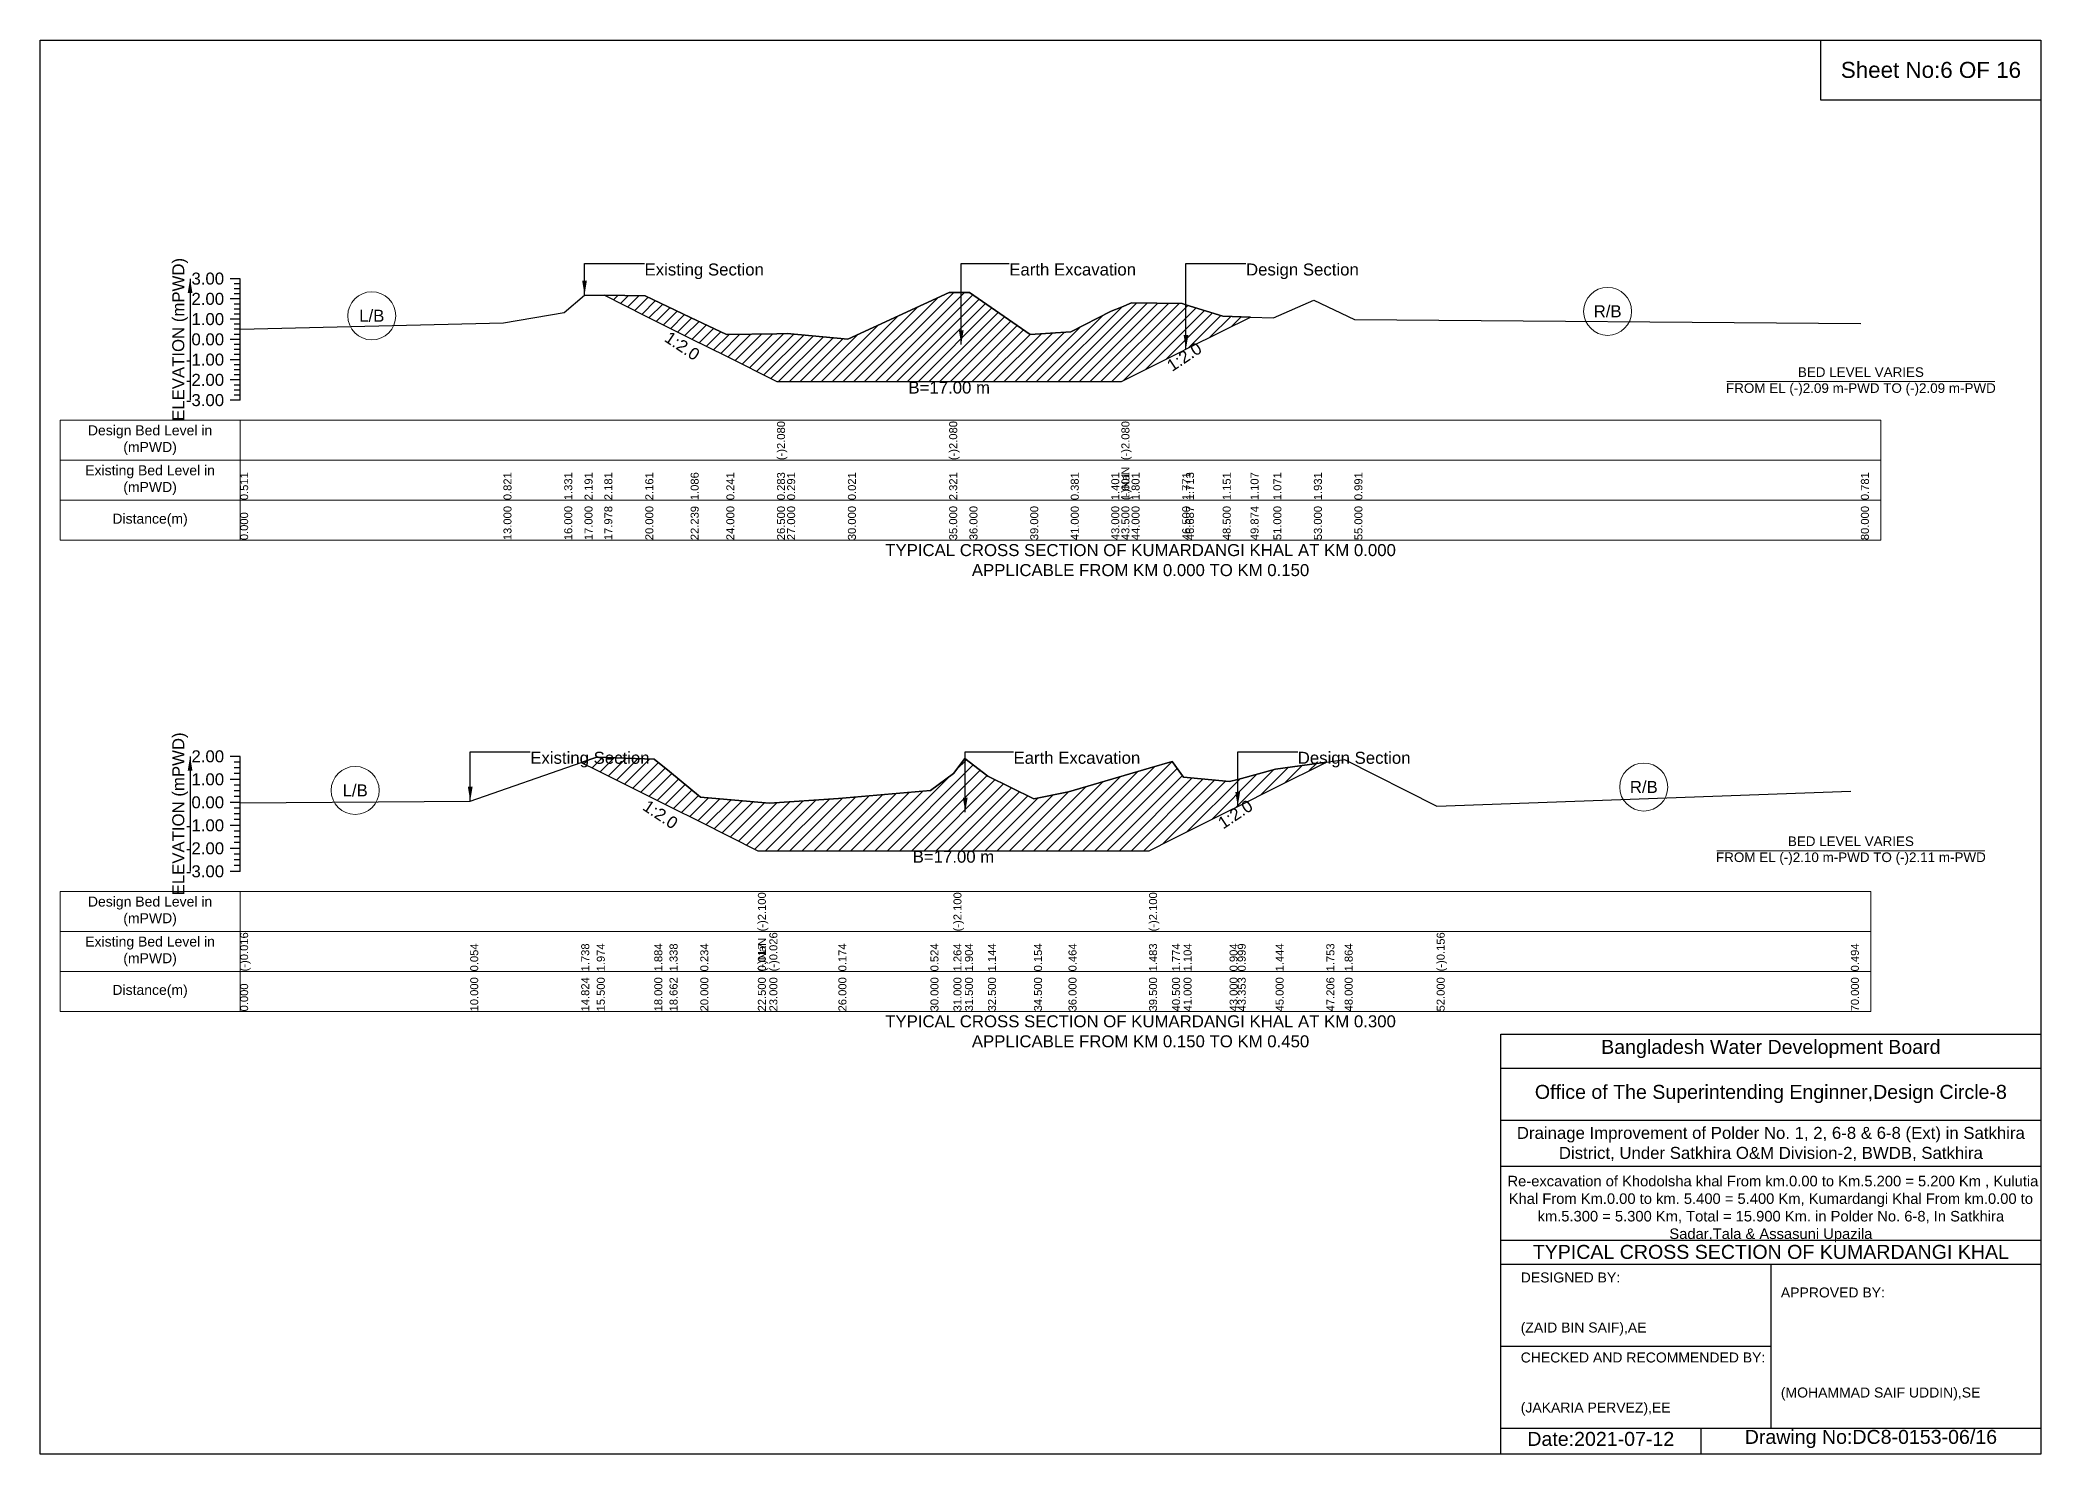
# Model space of a CAD drawing. Header units: inches. Extents: x 91000 to 568000, y -5656 to 0.
# Drawn here: x 460000 to 468000, y -5656 to 0 of the extents above; entities that cross this region are included whole.
import ezdxf

# ---------------------------------------------------------------- set-up
doc = ezdxf.new("R2010")
doc.units = ezdxf.units.IN
doc.header["$LTSCALE"] = 7
doc.header["$MEASUREMENT"] = 0
for name, color, linetype, lineweight in [('Cross section Data Border', 7, 'Continuous', 9), ('Cross Section Labels', 7, 'Continuous', 9), ('Existing_Bed_Level for Xsection', 7, 'Continuous', 25)]:
    doc.layers.add(name, color=color, linetype=linetype, lineweight=lineweight)
doc.styles.get("Standard").update_dxf_attribs({"font": 'arial.ttf'})
doc.dimstyles.get("Standard").update_dxf_attribs({"dimtxt": 0.18, "dimasz": 0.18, "dimexe": 0.18, "dimexo": 0.0625, "dimgap": 0.09, "dimtad": 0, "dimtih": 1, "dimtoh": 1, "dimdec": 4, "dimzin": 0, "dimdsep": 46, "dimtxsty": 'Standard', "dimcen": 0.09, "dimadec": 0, "dimazin": 0, "dimtfac": 1, "dimtdec": 4, "dimtofl": 0, "dimtmove": 0, "dimatfit": 3, "dimfxl": 1, "dimtolj": 1, "dimtzin": 0, "dimarcsym": 0})

msp = doc.modelspace()

# ---------------------------------------------------------------- hatches: boundary and pattern name
at = {"layer": 'Existing_Bed_Level for Xsection'}
h = msp.add_hatch(dxfattribs=at)
h.set_pattern_fill('ANSI31', color=256, scale=243, style=0)
h.paths.add_polyline_path([(462256.2, -1021), (462420, -1102.9), (462601.3, -1193.6), (462744, -1264.9), (462946.5, -1366.2), (462987, -1366.2), (463230, -1366.2), (463635, -1366.2), (463716, -1366.2), (463959, -1366.2), (464121, -1366.2), (464283, -1366.2), (464323.5, -1366.2), (464364, -1345.9), (464566.5, -1244.7), (464581.6, -1237.1), (464728.5, -1163.7), (464839.8, -1108), (464728.5, -1104.5), (464581.6, -1058.9), (464566.5, -1054.2), (464364, -1051.8), (464323.5, -1068), (464283, -1084.2), (464121, -1166.8), (463959, -1178.2), (463716, -1009.7), (463635, -1009.7), (463230, -1196), (462987, -1174.1), (462946.5, -1174.8), (462744, -1178.2), (462601.3, -1109.7), (462420, -1022.7)])
h = msp.add_hatch(dxfattribs=at)
h.set_pattern_fill('ANSI31', color=256, scale=276, style=0)
h.paths.add_polyline_path([(462163.8, -2889.8), (462226, -2920.8), (462456, -3035.8), (462516.9, -3066.3), (462640, -3127.8), (462870, -3242.8), (462916, -3242.8), (463192, -3242.8), (463560, -3242.8), (463652, -3242.8), (463698, -3242.8), (463790, -3242.8), (463974, -3242.8), (464112, -3242.8), (464434, -3242.8), (464526, -3196.8), (464572, -3173.8), (464756, -3081.8), (464788.5, -3065.6), (464940, -2989.8), (465142.9, -2888.4), (464940, -2916.8), (464788.5, -2957.7), (464756, -2966.5), (464572, -2948.1), (464526, -2886.4), (464434, -2913.2), (464112, -3007), (463974, -3035.5), (463790, -2944.4), (463698, -2874.5), (463652, -2933.4), (463560, -3001.4), (463192, -3033.6), (462916, -3052), (462870, -3048.1), (462640, -3028.1), (462516.9, -2926.6), (462456, -2876.3), (462226, -2868)])

# ---------------------------------------------------------------- linework, layer by layer
for points in [[(460000, 0), (468000, 0), (468000, -5656), (460000, -5656)], [(467120, 0), (468000, 0), (468000, -240), (467120, -240)]]:
    msp.add_lwpolyline(points, close=True)
for points in [[(465840, -5656), (465840, -3976), (468000, -3976)], [(465840, -4112), (468000, -4112)], [(465840, -4320), (468000, -4320)], [(465840, -4504), (468000, -4504)], [(465840, -4800), (468000, -4800)], [(465840, -4896), (468000, -4896)], [(466920, -4896), (466920, -5552)], [(465840, -5224), (466920, -5224)], [(465840, -5552), (468000, -5552)], [(466640, -5552), (466640, -5656)]]:
    msp.add_lwpolyline(points)
at = {"layer": 'Cross section Data Border'}
for points in [[(460080, -1520.7), (467360, -1520.7), (467360, -2000.7), (460080, -2000.7)], [(460080, -3405.6), (467320, -3405.6), (467320, -3885.6), (460080, -3885.6)]]:
    msp.add_lwpolyline(points, close=True, dxfattribs=at)
for points in [[(460800, -1520.7), (460800, -2000.7)], [(460080, -1680.7), (467360, -1680.7)], [(460080, -1840.7), (467360, -1840.7)], [(460800, -3405.6), (460800, -3885.6)], [(460080, -3565.6), (467320, -3565.6)], [(460080, -3725.6), (467320, -3725.6)]]:
    msp.add_lwpolyline(points, dxfattribs=at)
at = {"layer": 'Cross Section Labels'}
for points in [[(466744.2, -1366.2), (467815.8, -1366.2)], [(466704.2, -3242.8), (467775.8, -3242.8)]]:
    msp.add_lwpolyline(points, dxfattribs=at)
for centre in [(461326.5, -1103.3), (466267.5, -1085.4), (461260, -3001.9), (466412, -2988.1)]:
    msp.add_circle(centre, 96, dxfattribs=at)
at = {"layer": 'Existing_Bed_Level for Xsection'}
for points in [[(460800, -954.7), (460760, -954.7)], [(460800, -1440.7), (460800, -1359.7), (460800, -1278.7), (460800, -1197.7), (460800, -1116.7), (460800, -1035.7), (460800, -954.7)], [(460800, -1035.7), (460760, -1035.7)], [(460800, -975), (460776, -975)], [(460800, -995.2), (460776, -995.2)], [(460800, -1015.5), (460776, -1015.5)], [(460800, -1156.3), (461853, -1131.2), (462096, -1089.9), (462177, -1020.2), (462256.2, -1021), (462420, -1022.7), (462601.3, -1109.7), (462744, -1178.2), (462946.5, -1174.8), (462946.5, -1174.8), (462987, -1174.1), (463230, -1196), (463635, -1009.7), (463635, -1009.7), (463716, -1009.7), (463959, -1178.2), (464121, -1166.8), (464283, -1084.2), (464323.5, -1068), (464323.5, -1068), (464364, -1051.8), (464566.5, -1054.2), (464581.6, -1058.9), (464728.5, -1104.5), (464839.8, -1108), (464931, -1111), (465093, -1041.3), (465255, -1117.4), (467280, -1134.4)], [(460800, -1116.7), (460760, -1116.7)], [(460800, -1056), (460776, -1056)], [(460800, -1076.2), (460776, -1076.2)], [(460800, -1096.5), (460776, -1096.5)], [(460800, -1197.7), (460760, -1197.7)], [(460800, -1137), (460776, -1137)], [(460800, -1157.2), (460776, -1157.2)], [(460800, -1177.5), (460776, -1177.5)], [(460800, -1278.7), (460760, -1278.7)], [(460800, -1218), (460776, -1218)], [(460800, -1238.2), (460776, -1238.2)], [(460800, -1258.5), (460776, -1258.5)], [(460800, -1359.7), (460760, -1359.7)], [(460800, -1299), (460776, -1299)], [(460800, -1319.2), (460776, -1319.2)], [(460800, -1339.5), (460776, -1339.5)], [(460800, -1380), (460776, -1380)], [(460800, -1400.2), (460776, -1400.2)], [(460800, -1420.5), (460776, -1420.5)], [(460800, -1440.7), (460760, -1440.7)], [(460800, -2865.6), (460760, -2865.6)], [(460800, -3325.6), (460800, -3233.6), (460800, -3141.6), (460800, -3049.6), (460800, -2957.6), (460800, -2865.6)], [(460800, -3051.1), (461720, -3044.7), (462163.8, -2889.8), (462226, -2868), (462456, -2876.3), (462516.9, -2926.6), (462640, -3028.1), (462870, -3048.1), (462870, -3048.1), (462916, -3052), (463192, -3033.6), (463560, -3001.4), (463652, -2933.4), (463652, -2933.4), (463698, -2874.5), (463790, -2944.4), (463974, -3035.5), (464112, -3007), (464434, -2913.2), (464434, -2913.2), (464526, -2886.4), (464572, -2948.1), (464756, -2966.5), (464788.5, -2957.7), (464940, -2916.8), (465142.9, -2888.4), (465216, -2878.2), (465584, -3064), (467240, -3004.2)], [(460800, -2957.6), (460760, -2957.6)], [(460800, -2888.6), (460776, -2888.6)], [(460800, -2911.6), (460776, -2911.6)], [(460800, -2934.6), (460776, -2934.6)], [(460800, -2980.6), (460776, -2980.6)], [(460800, -3003.6), (460776, -3003.6)], [(460800, -3026.6), (460776, -3026.6)], [(460800, -3049.6), (460760, -3049.6)], [(460800, -3072.6), (460776, -3072.6)], [(460800, -3095.6), (460776, -3095.6)], [(460800, -3118.6), (460776, -3118.6)], [(460800, -3141.6), (460760, -3141.6)], [(460800, -3164.6), (460776, -3164.6)], [(460800, -3187.6), (460776, -3187.6)], [(460800, -3233.6), (460760, -3233.6)], [(460800, -3210.6), (460776, -3210.6)], [(460800, -3256.6), (460776, -3256.6)], [(460800, -3279.6), (460776, -3279.6)], [(460800, -3325.6), (460760, -3325.6)], [(460800, -3302.6), (460776, -3302.6)]]:
    msp.add_lwpolyline(points, dxfattribs=at)
for points in [[(462256.2, -1021), (462420, -1102.9), (462601.3, -1193.6), (462744, -1264.9), (462946.5, -1366.2), (462946.5, -1366.2), (462987, -1366.2), (463230, -1366.2), (463635, -1366.2), (463635, -1366.2), (463716, -1366.2), (463959, -1366.2), (464121, -1366.2), (464283, -1366.2), (464323.5, -1366.2), (464323.5, -1366.2), (464364, -1345.9), (464566.5, -1244.7), (464581.6, -1237.1), (464728.5, -1163.7), (464839.8, -1108), (464839.8, -1108), (464839.8, -1108), (464728.5, -1104.5), (464581.6, -1058.9), (464566.5, -1054.2), (464364, -1051.8), (464323.5, -1068), (464323.5, -1068), (464283, -1084.2), (464121, -1166.8), (463959, -1178.2), (463716, -1009.7), (463635, -1009.7), (463635, -1009.7), (463230, -1196), (462987, -1174.1), (462946.5, -1174.8), (462946.5, -1174.8), (462744, -1178.2), (462601.3, -1109.7), (462420, -1022.7)], [(462163.8, -2889.8), (462163.8, -2889.8), (462226, -2920.8), (462456, -3035.8), (462516.9, -3066.3), (462640, -3127.8), (462870, -3242.8), (462870, -3242.8), (462916, -3242.8), (463192, -3242.8), (463560, -3242.8), (463652, -3242.8), (463652, -3242.8), (463698, -3242.8), (463790, -3242.8), (463974, -3242.8), (464112, -3242.8), (464434, -3242.8), (464434, -3242.8), (464526, -3196.8), (464572, -3173.8), (464756, -3081.8), (464788.5, -3065.6), (464940, -2989.8), (465142.9, -2888.4), (464940, -2916.8), (464788.5, -2957.7), (464756, -2966.5), (464572, -2948.1), (464526, -2886.4), (464434, -2913.2), (464434, -2913.2), (464112, -3007), (463974, -3035.5), (463790, -2944.4), (463698, -2874.5), (463652, -2933.4), (463652, -2933.4), (463560, -3001.4), (463192, -3033.6), (462916, -3052), (462870, -3048.1), (462870, -3048.1), (462640, -3028.1), (462516.9, -2926.6), (462456, -2876.3), (462226, -2868), (462163.8, -2889.8)]]:
    msp.add_lwpolyline(points, close=True, dxfattribs=at)

# ---------------------------------------------------------------- texts
at = {"attachment_point": 5}
for s, insert, char_height in [('Sheet No:6 OF 16', (467560, -120), 64), ('Bangladesh Water Development Board', (466920, -4036), 56), ('Office of The Superintending Enginner,Design Circle-8', (466920, -4216), 56)]:
    msp.add_mtext(s, dxfattribs=dict(at, insert=insert, char_height=char_height))
for s, insert, char_height, width, attachment_point in [('Drainage Improvement of Polder No. 1, 2, 6-8 & 6-8 (Ext) in Satkhira District, Under Satkhira O&M Division-2, BWDB, Satkhira', (466920, -4416), 48, 2240, 5), (' Re-excavation of Khodolsha khal From km.0.00 to Km.5.200 = 5.200 Km , Kulutia Khal From Km.0.00 to km. 5.400 = 5.400 Km, Kumardangi Khal From km.0.00 to km.5.300 = 5.300 Km, Total = 15.900 Km. in Polder No. 6-8, In Satkhira Sadar,Tala & Assasuni Upazila', (466920, -4676), 42.1524, 2160, 5), ('TYPICAL CROSS SECTION OF KUMARDANGI KHAL', (466920, -4848), 56, 2240, 5), ('DESIGNED BY:^J^J^J(ZAID BIN SAIF),AE', (465920, -5056), 40, 1120, 4), ('APPROVED BY:^J^J^J^J^J^J(MOHAMMAD SAIF UDDIN),SE', (466960, -5216), 40, 1120, 4), ('CHECKED AND RECOMMENDED BY:^J^J^J(JAKARIA PERVEZ),EE', (465920, -5376), 40, 1120, 4), ('Date:2021-07-12', (466240, -5596), 56, 1120, 5), ('Drawing No:DC8-0153-06/16', (467320, -5596), 56, 1760, 5)]:
    msp.add_mtext(s, dxfattribs=dict(insert=insert, char_height=char_height, width=width, attachment_point=attachment_point))
at = {"layer": 'Cross section Data Border', "char_height": 40, "width": 640, "attachment_point": 5}
for s, insert in [('Design Bed Level in (mPWD)', (460440, -1600.7)), ('Existing Bed Level in (mPWD)', (460440, -1760.7)), ('Distance(m)', (460440, -1920.7)), ('Design Bed Level in (mPWD)', (460440, -3485.6)), ('Existing Bed Level in (mPWD)', (460440, -3645.6)), ('Distance(m)', (460440, -3805.6))]:
    msp.add_mtext(s, dxfattribs=dict(at, insert=insert))
at = {"layer": 'Cross Section Labels'}
for s, insert, char_height, attachment_point in [('Existing Section', (462417, -894), 48, 1), ('Earth Excavation', (463875, -894), 48, 1), ('Design Section', (464821.6, -894), 48, 1), ('L/B', (461326.5, -1103.3), 48, 5), ('R/B', (466267.5, -1085.4), 48, 5), ('BED LEVEL VARIES ^JFROM EL (-)2.09 m-PWD TO (-)2.09 m-PWD', (467280, -1366.2), 38.4, 5), ('B=17.00 m', (463635, -1366.2), 48, 2), ('TYPICAL CROSS SECTION OF KUMARDANGI KHAL AT KM 0.000^JAPPLICABLE FROM KM 0.000 TO KM 0.150', (464400, -2080.7), 48, 5), ('Existing Section', (461960, -2847.2), 48, 1), ('Earth Excavation', (463892, -2847.2), 48, 1), ('Design Section', (465028.5, -2847.2), 48, 1), ('L/B', (461260, -3001.9), 48, 5), ('R/B', (466412, -2988.1), 48, 5), ('BED LEVEL VARIES ^JFROM EL (-)2.10 m-PWD TO (-)2.11 m-PWD', (467240, -3242.8), 38.4, 5), ('B=17.00 m', (463652, -3242.8), 48, 2), ('TYPICAL CROSS SECTION OF KUMARDANGI KHAL AT KM 0.300^JAPPLICABLE FROM KM 0.150 TO KM 0.450', (464400, -3965.6), 48, 5)]:
    msp.add_mtext(s, dxfattribs=dict(at, insert=insert, char_height=char_height, attachment_point=attachment_point))
at = {"layer": 'Cross Section Labels', "char_height": 48, "attachment_point": 2}
for insert, rotation in [((462581.1, -1203.7), 326.30993), ((464561.4, -1247.2), 33.69007), ((462493.9, -3077.8), 326.30993), ((464765.5, -3077.1), 33.69007)]:
    msp.add_mtext('1:2.0', dxfattribs=dict(at, insert=insert, rotation=rotation))
at = {"layer": 'Existing_Bed_Level for Xsection', "rotation": 90}
for s, insert, char_height, attachment_point in [('ELEVATION (mPWD)', (460560, -1197.7), 48, 5), ('(-)2.080', (462946.5, -1680.7), 32, 1), ('(-)2.080', (463635, -1680.7), 32, 1), ('(-)2.080', (464323.5, -1680.7), 32, 1), ('0.511', (460800, -1840.7), 32, 1), ('0.821', (461853, -1840.7), 32, 1), ('1.331', (462096, -1840.7), 32, 1), ('2.191', (462177, -1840.7), 32, 1), ('2.181', (462256.2, -1840.7), 32, 1), ('2.161', (462420, -1840.7), 32, 1), ('1.086', (462601.3, -1840.7), 32, 1), ('0.241', (462744, -1840.7), 32, 1), ('0.241', (462744, -1840.7), 32, 1), ('0.283', (462946.5, -1840.7), 32, 1), ('0.283', (462946.5, -1840.7), 32, 1), ('0.283', (462946.5, -1840.7), 32, 1), ('0.291', (462987, -1840.7), 32, 1), ('0.021', (463230, -1840.7), 32, 1), ('2.321', (463635, -1840.7), 32, 1), ('2.321', (463635, -1840.7), 32, 1), ('2.321', (463635, -1840.7), 32, 1), ('2.321', (463635, -1840.7), 32, 1), ('0.381', (464121, -1840.7), 32, 1), ('1.401', (464283, -1840.7), 32, 1), ('(-)NaN', (464323.5, -1840.7), 32, 1), ('1.601', (464323.5, -1840.7), 32, 1), ('1.601', (464323.5, -1840.7), 32, 1), ('1.801', (464364, -1840.7), 32, 1), ('1.771', (464566.5, -1840.7), 32, 1), ('1.713', (464581.6, -1840.7), 32, 1), ('1.151', (464728.5, -1840.7), 32, 1), ('1.107', (464839.8, -1840.7), 32, 1), ('1.071', (464931, -1840.7), 32, 1), ('1.931', (465093, -1840.7), 32, 1), ('0.991', (465255, -1840.7), 32, 1), ('0.781', (467280, -1840.7), 32, 1), ('0.000', (460800, -2000.7), 32, 1), ('13.000', (461853, -2000.7), 32, 1), ('16.000', (462096, -2000.7), 32, 1), ('17.000', (462177, -2000.7), 32, 1), ('17.978', (462256.2, -2000.7), 32, 1), ('20.000', (462420, -2000.7), 32, 1), ('22.239', (462601.3, -2000.7), 32, 1), ('24.000', (462744, -2000.7), 32, 1), ('26.500', (462946.5, -2000.7), 32, 1), ('26.500', (462946.5, -2000.7), 32, 1), ('26.500', (462946.5, -2000.7), 32, 1), ('27.000', (462987, -2000.7), 32, 1), ('30.000', (463230, -2000.7), 32, 1), ('35.000', (463635, -2000.7), 32, 1), ('35.000', (463635, -2000.7), 32, 1), ('35.000', (463635, -2000.7), 32, 1), ('36.000', (463716, -2000.7), 32, 1), ('39.000', (463959, -2000.7), 32, 1), ('41.000', (464121, -2000.7), 32, 1), ('43.000', (464283, -2000.7), 32, 1), ('43.500', (464323.5, -2000.7), 32, 1), ('43.500', (464323.5, -2000.7), 32, 1), ('43.500', (464323.5, -2000.7), 32, 1), ('44.000', (464364, -2000.7), 32, 1), ('46.500', (464566.5, -2000.7), 32, 1), ('46.687', (464581.6, -2000.7), 32, 1), ('48.500', (464728.5, -2000.7), 32, 1), ('49.874', (464839.8, -2000.7), 32, 1), ('51.000', (464931, -2000.7), 32, 1), ('53.000', (465093, -2000.7), 32, 1), ('55.000', (465255, -2000.7), 32, 1), ('80.000', (467280, -2000.7), 32, 1), ('ELEVATION (mPWD)', (460560, -3095.6), 48, 5), ('(-)2.100', (462870, -3565.6), 32, 1), ('(-)2.100', (463652, -3565.6), 32, 1), ('(-)2.100', (464434, -3565.6), 32, 1), ('(-)0.016', (460800, -3725.6), 32, 1), ('(-)NaN', (462870, -3725.6), 32, 1), ('(-)NaN', (462870, -3725.6), 32, 1), ('(-)0.026', (462916, -3725.6), 32, 1), ('(-)0.156', (465584, -3725.6), 32, 1), ('0.054', (461720, -3725.6), 32, 1), ('1.738', (462163.8, -3725.6), 32, 1), ('1.974', (462226, -3725.6), 32, 1), ('1.884', (462456, -3725.6), 32, 1), ('1.338', (462516.9, -3725.6), 32, 1), ('0.234', (462640, -3725.6), 32, 1), ('0.017', (462870, -3725.6), 32, 1), ('0.017', (462870, -3725.6), 32, 1), ('0.174', (463192, -3725.6), 32, 1), ('0.524', (463560, -3725.6), 32, 1), ('1.264', (463652, -3725.6), 32, 1), ('1.264', (463652, -3725.6), 32, 1), ('1.264', (463652, -3725.6), 32, 1), ('1.904', (463698, -3725.6), 32, 1), ('1.144', (463790, -3725.6), 32, 1), ('0.154', (463974, -3725.6), 32, 1), ('0.464', (464112, -3725.6), 32, 1), ('1.483', (464434, -3725.6), 32, 1), ('1.483', (464434, -3725.6), 32, 1), ('1.774', (464526, -3725.6), 32, 1), ('1.104', (464572, -3725.6), 32, 1), ('0.904', (464756, -3725.6), 32, 1), ('0.999', (464788.5, -3725.6), 32, 1), ('1.444', (464940, -3725.6), 32, 1), ('1.753', (465142.9, -3725.6), 32, 1), ('1.864', (465216, -3725.6), 32, 1), ('0.494', (467240, -3725.6), 32, 1), ('10.000', (461720, -3885.6), 32, 1), ('14.824', (462163.8, -3885.6), 32, 1), ('15.500', (462226, -3885.6), 32, 1), ('18.000', (462456, -3885.6), 32, 1), ('18.662', (462516.9, -3885.6), 32, 1), ('20.000', (462640, -3885.6), 32, 1), ('22.500', (462870, -3885.6), 32, 1), ('22.500', (462870, -3885.6), 32, 1), ('22.500', (462870, -3885.6), 32, 1), ('23.000', (462916, -3885.6), 32, 1), ('26.000', (463192, -3885.6), 32, 1), ('30.000', (463560, -3885.6), 32, 1), ('31.000', (463652, -3885.6), 32, 1), ('31.000', (463652, -3885.6), 32, 1), ('31.000', (463652, -3885.6), 32, 1), ('31.500', (463698, -3885.6), 32, 1), ('32.500', (463790, -3885.6), 32, 1), ('34.500', (463974, -3885.6), 32, 1), ('36.000', (464112, -3885.6), 32, 1), ('39.500', (464434, -3885.6), 32, 1), ('39.500', (464434, -3885.6), 32, 1), ('39.500', (464434, -3885.6), 32, 1), ('40.500', (464526, -3885.6), 32, 1), ('41.000', (464572, -3885.6), 32, 1), ('43.000', (464756, -3885.6), 32, 1), ('43.353', (464788.5, -3885.6), 32, 1), ('45.000', (464940, -3885.6), 32, 1), ('47.206', (465142.9, -3885.6), 32, 1), ('48.000', (465216, -3885.6), 32, 1), ('52.000', (465584, -3885.6), 32, 1), ('70.000', (467240, -3885.6), 32, 1), ('0.000', (460800, -3885.6), 32, 1)]:
    msp.add_mtext(s, dxfattribs=dict(at, insert=insert, char_height=char_height, attachment_point=attachment_point))
at = {"layer": 'Existing_Bed_Level for Xsection', "char_height": 48, "attachment_point": 6}
for s, insert in [('3.00', (460736, -954.7)), ('2.00', (460736, -1035.7)), ('1.00', (460736, -1116.7)), ('0.00', (460736, -1197.7)), ('-1.00', (460736, -1278.7)), ('-2.00', (460736, -1359.7)), ('-3.00', (460736, -1440.7)), ('2.00', (460736, -2865.6)), ('1.00', (460736, -2957.6)), ('0.00', (460736, -3049.6)), ('-1.00', (460736, -3141.6)), ('-2.00', (460736, -3233.6)), ('-3.00', (460736, -3325.6))]:
    msp.add_mtext(s, dxfattribs=dict(at, insert=insert))

# ---------------------------------------------------------------- leaders
at = {"layer": 'Cross Section Labels', "annotation_type": 0, "has_hookline": 1, "hookline_direction": 0}
for points, text_width in [([(462177, -1020.2), (462177, -894), (462416.9, -894)], 467.2), ([(463683.2, -1218.4), (463683.2, -894), (463874.9, -894)], 497), ([(464581.6, -1237.1), (464581.6, -894), (464821.6, -894)], 441.2), ([(461720, -3044.7), (461720, -2847.2), (461959.9, -2847.2)], 467.2), ([(463699.2, -3088), (463699.2, -2847.2), (463891.9, -2847.2)], 497), ([(464788.5, -3065.6), (464788.5, -2847.2), (465028.4, -2847.2)], 441.2)]:
    msp.add_leader(points, dimstyle='Standard', override={"dimasz": 57.6}, dxfattribs=dict(at, text_width=text_width))
at = {"layer": 'Existing_Bed_Level for Xsection'}
for points in [[(460600, -954.7), (460600, -1440.7)], [(460600, -2865.6), (460600, -3325.6)]]:
    msp.add_leader(points, dimstyle='Standard', override={"dimasz": 57.6}, dxfattribs=at)

doc.saveas('drawing.dxf')
